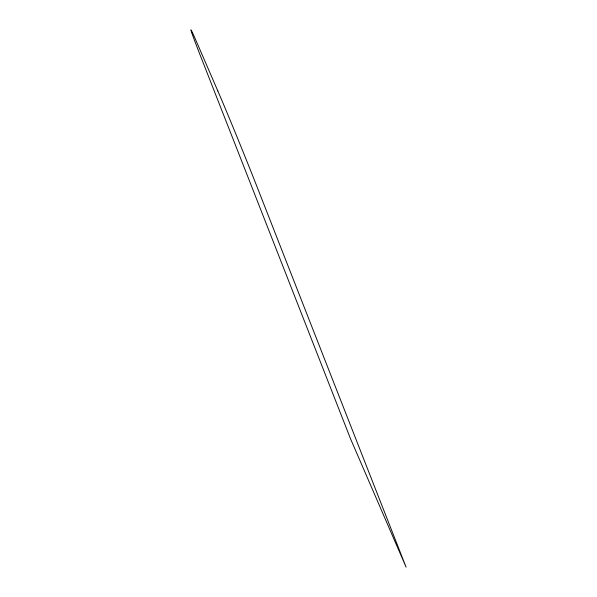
<?xml version="1.0" encoding="UTF-8"?>
<svg xmlns="http://www.w3.org/2000/svg" width="597" height="597" viewBox="0 0 597 597"><rect width="100%" height="100%" fill="white"/><g stroke="black" fill="none" stroke-linecap="round" stroke-linejoin="round"><path stroke-width="0.9" d="M217.86 91.042L197.055 42.977A73.013 1.224 67.9 0 0 201.07 57.416L350.596 438.959L406.087 567.15L256.568 185.615A73.013 1.224 67.9 0 0 229.397 118.378L226.129 110.527A73.013 1.224 67.9 0 0 217.86 91.042"/></g></svg>
